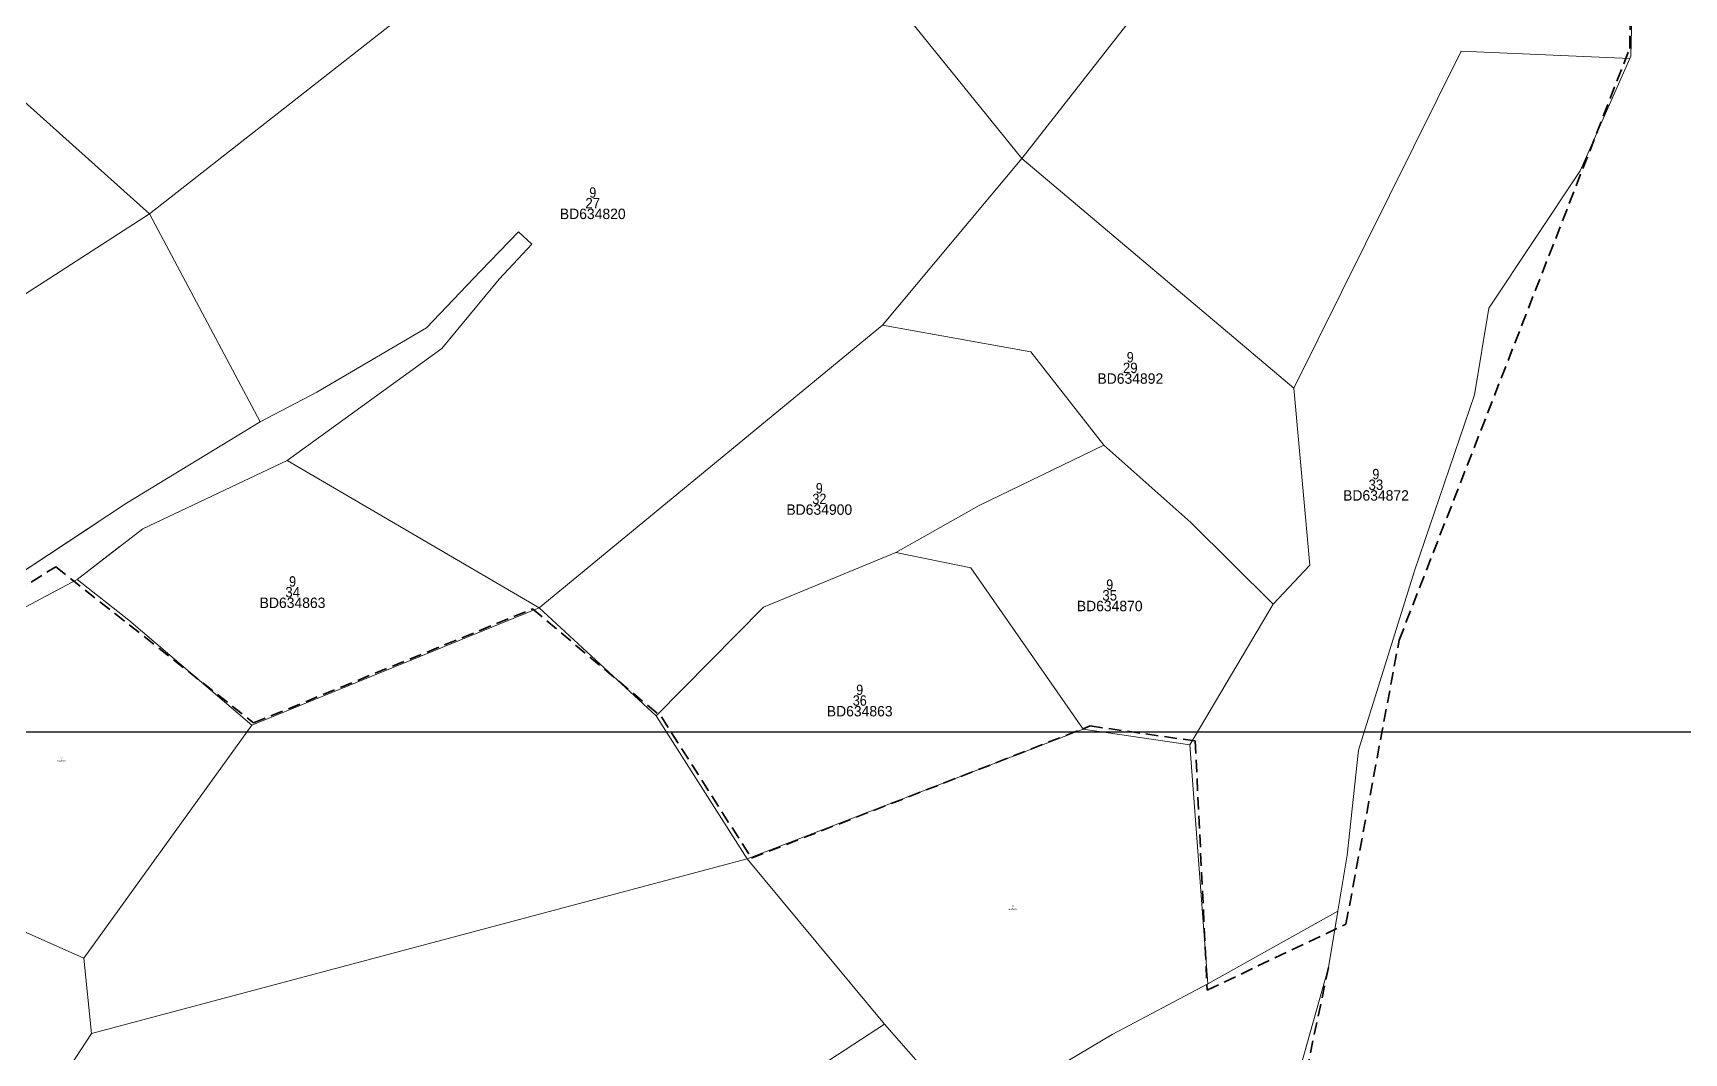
# Model space of a CAD drawing. Header units: metres. Extents: x 547915 to 556085, y 1814738 to 1822008.
# Drawn here: x 552122 to 552756, y 1818877 to 1819268 of the extents above; entities that cross this region are included whole.
import ezdxf
from ezdxf.enums import TextEntityAlignment as Align

# ---------------------------------------------------------------- set-up
doc = ezdxf.new("R2010")
doc.units = ezdxf.units.M
doc.header["$LTSCALE"] = 1.6
doc.linetypes.add('MEDIUM_DASHED', pattern=[4.5, 3, -1.5])
for name, color, linetype, lineweight in [('10', 7, 'Continuous', 13), ('23', 7, 'Continuous', 13), ('34', 7, 'MEDIUM_DASHED', 35), ('54', 7, 'Continuous', 25)]:
    doc.layers.add(name, color=color, linetype=linetype, lineweight=lineweight)
doc.layers.add('20', color=7, linetype='Continuous')

msp = doc.modelspace()

# ---------------------------------------------------------------- linework, layer by layer
at = {"layer": '10'}
for p, q in [((552605.94, 1819131.95), (552501.39, 1819220.18)), ((552208.78, 1819119.05), (552166.31, 1819198.96)), ((552219.22, 1819104.13), (552316.05, 1819047.63)), ((552360.92, 1819006.19), (552395.93, 1818951.16)), ((552395.93, 1818951.16), (552524.96, 1819000.98)), ((552566.02, 1818994.94), (552572.93, 1818903.22)), ((552144.03, 1818884.08), (552395.93, 1818951.16)), ((552395.93, 1818951.16), (552448.66, 1818887.75)), ((552572.93, 1818903.22), (552622.88, 1818931.05))]:
    msp.add_line(p, q, dxfattribs=at)
for points in [[(552606.9, 1819402.95), (552608.52, 1819356.88), (552501.39, 1819220.18)], [(552205.59, 1819002.6), (552316.05, 1819047.63), (552447.98, 1819156.12), (552501.39, 1819220.18), (552381.91, 1819367.98), (552166.31, 1819198.96)], [(552735.06, 1819258.6), (552735.47, 1819259.54), (552737.06, 1819326.34), (552744.24, 1819368.02)], [(552053.12, 1819128.05), (552101.83, 1819157.43), (552166.31, 1819198.96), (552081.03, 1819275.29)], [(552605.94, 1819131.95), (552670.29, 1819261.45), (552735.06, 1819258.6)], [(552622.88, 1818931.05), (552626.47, 1818952.63), (552630.78, 1818992.88), (552652.32, 1819061.87), (552675.3, 1819129.43), (552680.9, 1819162.65), (552715.97, 1819215.38), (552735.06, 1819258.6)], [(552447.98, 1819156.12), (552504.92, 1819145.93), (552532.91, 1819110.04)], [(552605.94, 1819131.95), (552612.06, 1819063.98), (552598.04, 1819048.99)], [(552532.91, 1819110.04), (552485.11, 1819086.97), (552453.03, 1819068.86)], [(552598.04, 1819048.99), (552566.35, 1819080.4), (552532.91, 1819110.04)], [(552453.03, 1819068.86), (552402.15, 1819047.81), (552360.92, 1819006.19), (552316.05, 1819047.63)], [(552453.03, 1819068.86), (552481.87, 1819062.96), (552524.96, 1819000.98)], [(552138.49, 1819058.54), (552158.35, 1819042.84), (552205.59, 1819002.6)], [(552138.49, 1819058.54), (552158.35, 1819042.84), (552205.59, 1819002.6), (552141.03, 1818912.99)], [(552524.96, 1819000.98), (552566.02, 1818994.94), (552598.04, 1819048.99)], [(552395.93, 1818951.16), (552360.92, 1819006.19), (552316.05, 1819047.63), (552205.59, 1819002.6)], [(552572.93, 1818903.22), (552566.02, 1818994.94), (552524.96, 1819000.98), (552395.93, 1818951.16)], [(552061.42, 1818997.2), (552112.04, 1818926.01), (552141.03, 1818912.99), (552144.03, 1818884.08), (552115.9, 1818840.95), (552078.97, 1818794.97)], [(552480.95, 1818850.94), (552536.21, 1818883.77), (552572.93, 1818903.22), (552622.88, 1818931.05)], [(552583.38, 1818787.34), (552592, 1818818.96), (552606.36, 1818863.52), (552619.29, 1818909.51), (552622.88, 1818931.05)], [(552172.85, 1818705.12), (552305.02, 1818793.94), (552448.66, 1818887.75), (552480.95, 1818850.94)]]:
    msp.add_lwpolyline(points, dxfattribs=at)
at = {"layer": '23'}
for points in [[(552208.78, 1819119.05), (552230.61, 1819130.46), (552272.7, 1819155.13), (552293.44, 1819176.91), (552308.13, 1819192.07), (552313.21, 1819187.29), (552300.6, 1819173.9), (552278.6, 1819147.18), (552219.22, 1819104.13)], [(552208.78, 1819119.05), (552157.5, 1819087.76), (552090.53, 1819043.58), (552053.99, 1819005.02)], [(552138.49, 1819058.54), (552163.8, 1819078.01), (552219.22, 1819104.13)], [(552146.76, 1819080.68), (552090.53, 1819043.58), (552053.99, 1819005.02)], [(552063.87, 1819000), (552094.85, 1819035.36), (552138.49, 1819058.54), (552155.09, 1819071.31)], [(552063.87, 1819000), (552094.85, 1819035.36), (552138.49, 1819058.54)]]:
    msp.add_lwpolyline(points, dxfattribs=at)
at = {"layer": '34'}
for points in [[(552084.19, 1819034.52), (552130.28, 1819063.34), (552206.32, 1819003.39), (552313.46, 1819047.2), (552363, 1819005.69), (552397.56, 1818951.51), (552527.75, 1819002.24), (552568.07, 1818996.47), (552572.68, 1818900.78), (552625.98, 1818926.14), (552646.42, 1819035.22), (552734.98, 1819262.46), (552737.25, 1819364.72), (552837.17, 1819582.87), (552939.36, 1819651.05), (552955.26, 1819751.03)], [(552619.29, 1818909.51), (552593.64, 1818788.91), (552636.93, 1818678.21), (552636.93, 1818601.19), (552502.24, 1818538.62), (552146.3, 1818586.75), (552121.67, 1818578.38)]]:
    msp.add_lwpolyline(points, dxfattribs=at)
at = {"layer": '54'}
msp.add_line((548000, 1819000), (556000, 1819000), dxfattribs=at)

# ---------------------------------------------------------------- texts
at = {"layer": '20'}
for s, height, width, p in [('9', 4, 0.9, (552336.605, 1819205.12)), ('27', 4, 0.95, (552336.59, 1819201.02)), ('9', 4, 0.9, (552543.1, 1819141.86)), ('29', 4, 0.95, (552543.105, 1819137.76)), ('9', 4, 0.9, (552637.47, 1819096.98)), ('9', 4, 0.9, (552423.63, 1819091.54)), ('33', 4, 0.95, (552637.475, 1819092.88)), ('32', 4, 0.9, (552423.67, 1819087.44)), ('34', 4, 0.95, (552221.33, 1819051.64)), ('9', 4, 0.9, (552221.265, 1819055.74)), ('9', 4, 0.9, (552535.21, 1819054.51)), ('35', 4, 0.95, (552535.205, 1819050.41)), ('9', 4, 0.9, (552439.16, 1819014.11)), ('36', 4, 0.9, (552439.19, 1819010.01)), ('17', 0.5, 0.95, (552132.455, 1818989.68)), ('1', 0.5, 0.65, (552132.435, 1818989.08)), ('17', 0.5, 0.95, (552497.945, 1818932.81)), ('3', 0.5, 0.95, (552497.955, 1818932.21))]:
    msp.add_text(s, height=height, dxfattribs=dict(at, width=width)).set_placement(p, align=Align.CENTER)
for s, height, p in [('BD634820', 4, (552336.6, 1819196.92)), ('BD634892', 4, (552543.135, 1819133.66)), ('BD634872', 4, (552637.515, 1819088.78)), ('BD634900', 4, (552423.63, 1819083.34)), ('BD634863', 4, (552221.26, 1819047.54)), ('BD634870', 4, (552535.21, 1819046.31)), ('BD634863', 4, (552439.16, 1819005.91)), ('BD634892', 0.5, (552132.46, 1818988.48)), ('BD634923', 0.5, (552497.945, 1818931.61))]:
    msp.add_text(s, height=height, dxfattribs=at).set_placement(p, align=Align.CENTER)

doc.saveas('drawing.dxf')
